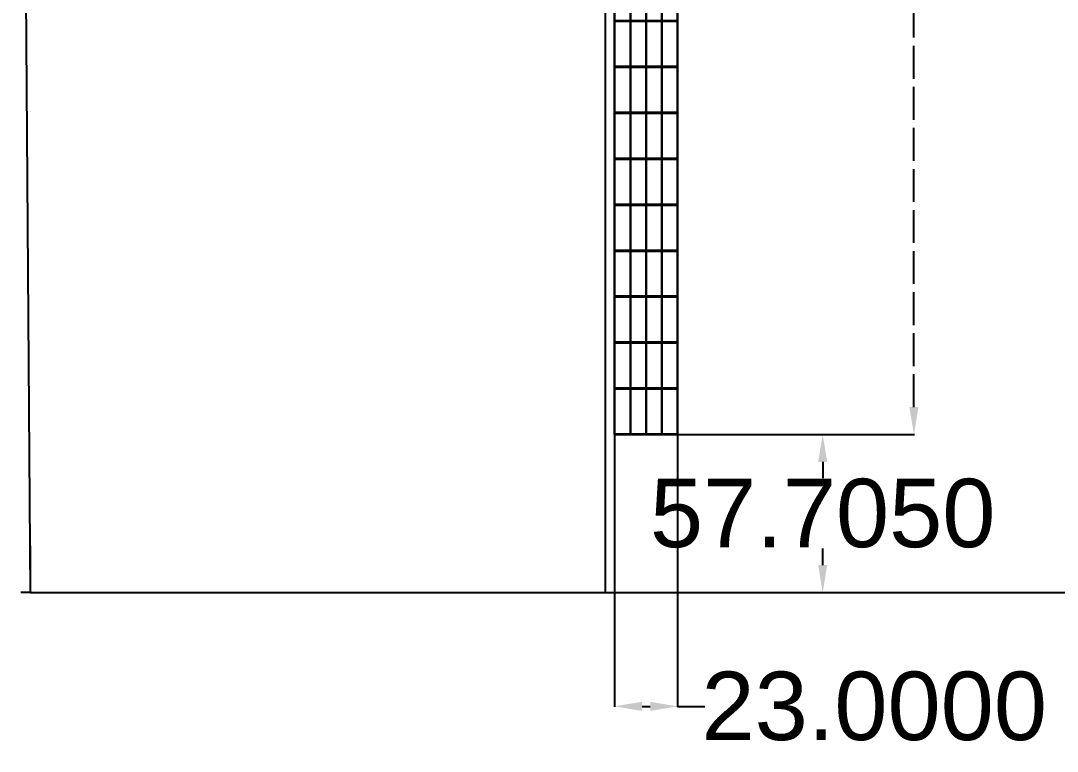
# Model space of a CAD drawing. Header units: inches. Extents: x 260 to 836, y 126 to 688.
# Drawn here: x 260.2 to 638.9, y 126.5 to 393.4 of the extents above; entities that cross this region are included whole.
import ezdxf

# ---------------------------------------------------------------- set-up
doc = ezdxf.new("R2010")
doc.units = ezdxf.units.IN
doc.header["$MEASUREMENT"] = 0
doc.linetypes.add('ACAD_ISO02W100', pattern=[15, 12, -3])
doc.styles.get("Standard").update_dxf_attribs({"font": 'arial.ttf'})
doc.dimstyles.new('Annotative', dxfattribs={"dimscale": 0, "dimtxt": 25, "dimasz": 10, "dimexe": 0.18, "dimexo": 0.0625, "dimgap": 0.09, "dimtad": 0, "dimtih": 1, "dimtoh": 1, "dimdec": 4, "dimzin": 0, "dimdsep": 46, "dimtxsty": 'Standard', "dimcen": 0.09, "dimclrd": 1, "dimclre": 1, "dimclrt": 1, "dimadec": 0, "dimazin": 0, "dimtfac": 1, "dimtdec": 4, "dimtofl": 0, "dimtmove": 0, "dimatfit": 3, "dimfxl": 1, "dimtfillclr": 1, "dimtolj": 1, "dimtzin": 0, "dimarcsym": 0})

# ---------------------------------------------------------------- blocks, each defined once
blk = doc.blocks.new('*D22')
at = {"color": 1, "lineweight": -2, "transparency": 16777216}
for p, q in [((477.28, 242.22), (553.42, 242.22)), ((477.28, 184.52), (553.42, 184.52))]:
    blk.add_line(p, q, dxfattribs=at)
at = {"color": 1, "linetype": 'ACAD_ISO02W100', "lineweight": -2, "transparency": 16777216}
for p, q in [((553.24, 232.22), (553.24, 226.22)), ((553.24, 194.52), (553.24, 200.52))]:
    blk.add_line(p, q, dxfattribs=at)
at = {"color": 1, "transparency": 16777216}
for points in [[(551.58, 232.22), (554.91, 232.22), (553.24, 242.22)], [(551.58, 194.52), (554.91, 194.52), (553.24, 184.52)]]:
    blk.add_solid(points, dxfattribs=at)
at = {"layer": 'Defpoints', "color": 0, "transparency": 16777216}
for p in [(477.22, 242.22), (553.24, 242.22), (477.22, 184.52)]:
    blk.add_point(p, dxfattribs=at)
at = {"color": 1, "transparency": 16777216, "insert": (553.24, 213.37), "char_height": 25, "attachment_point": 5}
blk.add_mtext('\\A1;57.7050', dxfattribs=at)
blk = doc.blocks.new('*D23')
at = {"color": 1, "lineweight": -2, "transparency": 16777216}
for p, q in [((500.28, 594.81), (586.76, 594.81)), ((500.28, 242.22), (586.76, 242.22))]:
    blk.add_line(p, q, dxfattribs=at)
at = {"color": 1, "linetype": 'ACAD_ISO02W100', "lineweight": -2, "transparency": 16777216}
for p, q in [((586.58, 584.81), (586.58, 431.38)), ((586.58, 252.22), (586.58, 405.65))]:
    blk.add_line(p, q, dxfattribs=at)
at = {"color": 1, "transparency": 16777216}
for points in [[(584.91, 584.81), (588.24, 584.81), (586.58, 594.81)], [(584.91, 252.22), (588.24, 252.22), (586.58, 242.22)]]:
    blk.add_solid(points, dxfattribs=at)
at = {"layer": 'Defpoints', "color": 0, "transparency": 16777216}
for p in [(500.22, 594.81), (500.22, 242.22), (586.58, 242.22)]:
    blk.add_point(p, dxfattribs=at)
at = {"color": 1, "transparency": 16777216, "insert": (586.58, 418.52), "char_height": 25, "attachment_point": 5}
blk.add_mtext('\\A1;352.5900', dxfattribs=at)
blk = doc.blocks.new('*D24')
at = {"color": 1, "lineweight": -2, "transparency": 16777216}
for p, q in [((477.22, 242.16), (477.22, 142.72)), ((500.22, 242.16), (500.22, 142.72))]:
    blk.add_line(p, q, dxfattribs=at)
at = {"color": 1, "linetype": 'ACAD_ISO02W100', "lineweight": -2, "transparency": 16777216}
for p, q in [((487.22, 142.9), (490.22, 142.9)), ((500.22, 142.9), (510.22, 142.9))]:
    blk.add_line(p, q, dxfattribs=at)
at = {"color": 1, "transparency": 16777216}
for points in [[(487.22, 144.57), (487.22, 141.23), (477.22, 142.9)], [(490.22, 144.57), (490.22, 141.23), (500.22, 142.9)]]:
    blk.add_solid(points, dxfattribs=at)
at = {"layer": 'Defpoints', "color": 0, "transparency": 16777216}
for p in [(477.22, 242.22), (500.22, 242.22), (500.22, 142.9)]:
    blk.add_point(p, dxfattribs=at)
at = {"color": 1, "transparency": 16777216, "insert": (572.08, 142.9), "char_height": 25, "attachment_point": 5}
blk.add_mtext('\\A1;23.0000', dxfattribs=at)

msp = doc.modelspace()

# ---------------------------------------------------------------- hatches: boundary and pattern name
h = msp.add_hatch(color=256)
h.dxf.hatch_style = 1
h.set_gradient(color1=(242, 103, 34), color2=(248, 153, 30), tint=1, name='CURVED')
h.paths.add_polyline_path([(482.96754, 410.12269), (477.21754, 410.12269), (477.21754, 393.33269), (482.96754, 393.33269)])
h.paths.add_polyline_path([(482.84254, 393.45769), (477.34254, 393.45769), (477.34254, 409.99769), (482.84254, 409.99769)], flags=16)
h = msp.add_hatch(color=256)
h.dxf.hatch_style = 1
h.set_gradient(color1=(242, 103, 34), color2=(248, 153, 30), tint=1, name='CURVED')
h.paths.add_polyline_path([(488.71754, 410.12269), (482.96754, 410.12269), (482.96754, 393.33269), (488.71754, 393.33269)])
h.paths.add_polyline_path([(488.59254, 393.45769), (483.09254, 393.45769), (483.09254, 409.99769), (488.59254, 409.99769)], flags=16)
h = msp.add_hatch(color=256)
h.dxf.hatch_style = 1
h.set_gradient(color1=(242, 103, 34), color2=(248, 153, 30), tint=1, name='CURVED')
h.paths.add_polyline_path([(494.46754, 410.12269), (488.71754, 410.12269), (488.71754, 393.33269), (494.46754, 393.33269)])
h.paths.add_polyline_path([(494.34254, 393.45769), (488.84254, 393.45769), (488.84254, 409.99769), (494.34254, 409.99769)], flags=16)
h = msp.add_hatch(color=256)
h.dxf.hatch_style = 1
h.set_gradient(color1=(242, 103, 34), color2=(248, 153, 30), tint=1, name='CURVED')
h.paths.add_polyline_path([(500.21754, 410.12269), (494.46754, 410.12269), (494.46754, 393.33269), (500.21754, 393.33269)])
h.paths.add_polyline_path([(500.09254, 393.45769), (494.59254, 393.45769), (494.59254, 409.99769), (500.09254, 409.99769)], flags=16)
h = msp.add_hatch(color=256)
h.dxf.hatch_style = 1
h.set_gradient(color1=(242, 103, 34), color2=(248, 153, 30), tint=1, name='CURVED')
h.paths.add_polyline_path([(482.96754, 393.33269), (477.21754, 393.33269), (477.21754, 376.54269), (482.96754, 376.54269)])
h.paths.add_polyline_path([(482.84254, 376.66769), (477.34254, 376.66769), (477.34254, 393.20769), (482.84254, 393.20769)], flags=16)
h = msp.add_hatch(color=256)
h.dxf.hatch_style = 1
h.set_gradient(color1=(242, 103, 34), color2=(248, 153, 30), tint=1, name='CURVED')
h.paths.add_polyline_path([(488.71754, 393.33269), (482.96754, 393.33269), (482.96754, 376.54269), (488.71754, 376.54269)])
h.paths.add_polyline_path([(488.59254, 376.66769), (483.09254, 376.66769), (483.09254, 393.20769), (488.59254, 393.20769)], flags=16)
h = msp.add_hatch(color=256)
h.dxf.hatch_style = 1
h.set_gradient(color1=(242, 103, 34), color2=(248, 153, 30), tint=1, name='CURVED')
h.paths.add_polyline_path([(494.46754, 393.33269), (488.71754, 393.33269), (488.71754, 376.54269), (494.46754, 376.54269)])
h.paths.add_polyline_path([(494.34254, 376.66769), (488.84254, 376.66769), (488.84254, 393.20769), (494.34254, 393.20769)], flags=16)
h = msp.add_hatch(color=256)
h.dxf.hatch_style = 1
h.set_gradient(color1=(242, 103, 34), color2=(248, 153, 30), tint=1, name='CURVED')
h.paths.add_polyline_path([(500.21754, 393.33269), (494.46754, 393.33269), (494.46754, 376.54269), (500.21754, 376.54269)])
h.paths.add_polyline_path([(500.09254, 376.66769), (494.59254, 376.66769), (494.59254, 393.20769), (500.09254, 393.20769)], flags=16)
h = msp.add_hatch(color=256)
h.dxf.hatch_style = 1
h.set_gradient(color1=(242, 103, 34), color2=(248, 153, 30), tint=1, name='CURVED')
h.paths.add_polyline_path([(482.96754, 376.54269), (477.21754, 376.54269), (477.21754, 359.75269), (482.96754, 359.75269)])
h.paths.add_polyline_path([(482.84254, 359.87769), (477.34254, 359.87769), (477.34254, 376.41769), (482.84254, 376.41769)], flags=16)
h = msp.add_hatch(color=256)
h.dxf.hatch_style = 1
h.set_gradient(color1=(242, 103, 34), color2=(248, 153, 30), tint=1, name='CURVED')
h.paths.add_polyline_path([(488.71754, 376.54269), (482.96754, 376.54269), (482.96754, 359.75269), (488.71754, 359.75269)])
h.paths.add_polyline_path([(488.59254, 359.87769), (483.09254, 359.87769), (483.09254, 376.41769), (488.59254, 376.41769)], flags=16)
h = msp.add_hatch(color=256)
h.dxf.hatch_style = 1
h.set_gradient(color1=(242, 103, 34), color2=(248, 153, 30), tint=1, name='CURVED')
h.paths.add_polyline_path([(488.71754, 376.54269), (482.96754, 376.54269), (482.96754, 359.75269), (488.71754, 359.75269)])
h.paths.add_polyline_path([(488.59254, 359.87769), (483.09254, 359.87769), (483.09254, 376.41769), (488.59254, 376.41769)], flags=16)
h = msp.add_hatch(color=256)
h.dxf.hatch_style = 1
h.set_gradient(color1=(242, 103, 34), color2=(248, 153, 30), tint=1, name='CURVED')
h.paths.add_polyline_path([(494.46754, 376.54269), (488.71754, 376.54269), (488.71754, 359.75269), (494.46754, 359.75269)])
h.paths.add_polyline_path([(494.34254, 359.87769), (488.84254, 359.87769), (488.84254, 376.41769), (494.34254, 376.41769)], flags=16)
h = msp.add_hatch(color=256)
h.dxf.hatch_style = 1
h.set_gradient(color1=(242, 103, 34), color2=(248, 153, 30), tint=1, name='CURVED')
h.paths.add_polyline_path([(500.21754, 376.54269), (494.46754, 376.54269), (494.46754, 359.75269), (500.21754, 359.75269)])
h.paths.add_polyline_path([(500.09254, 359.87769), (494.59254, 359.87769), (494.59254, 376.41769), (500.09254, 376.41769)], flags=16)
h = msp.add_hatch(color=256)
h.dxf.hatch_style = 1
h.set_gradient(color1=(242, 103, 34), color2=(248, 153, 30), tint=1, name='CURVED')
h.paths.add_polyline_path([(482.96754, 359.75269), (477.21754, 359.75269), (477.21754, 342.96269), (482.96754, 342.96269)])
h.paths.add_polyline_path([(482.84254, 343.08769), (477.34254, 343.08769), (477.34254, 359.62769), (482.84254, 359.62769)], flags=16)
h = msp.add_hatch(color=256)
h.dxf.hatch_style = 1
h.set_gradient(color1=(242, 103, 34), color2=(248, 153, 30), tint=1, name='CURVED')
h.paths.add_polyline_path([(488.71754, 359.75269), (482.96754, 359.75269), (482.96754, 342.96269), (488.71754, 342.96269)])
h.paths.add_polyline_path([(488.59254, 343.08769), (483.09254, 343.08769), (483.09254, 359.62769), (488.59254, 359.62769)], flags=16)
h = msp.add_hatch(color=256)
h.dxf.hatch_style = 1
h.set_gradient(color1=(242, 103, 34), color2=(248, 153, 30), tint=1, name='CURVED')
h.paths.add_polyline_path([(494.46754, 359.75269), (488.71754, 359.75269), (488.71754, 342.96269), (494.46754, 342.96269)])
h.paths.add_polyline_path([(494.34254, 343.08769), (488.84254, 343.08769), (488.84254, 359.62769), (494.34254, 359.62769)], flags=16)
h = msp.add_hatch(color=256)
h.dxf.hatch_style = 1
h.set_gradient(color1=(242, 103, 34), color2=(248, 153, 30), tint=1, name='CURVED')
h.paths.add_polyline_path([(500.21754, 359.75269), (494.46754, 359.75269), (494.46754, 342.96269), (500.21754, 342.96269)])
h.paths.add_polyline_path([(500.09254, 343.08769), (494.59254, 343.08769), (494.59254, 359.62769), (500.09254, 359.62769)], flags=16)
h = msp.add_hatch(color=256)
h.dxf.hatch_style = 1
h.set_gradient(color1=(242, 103, 34), color2=(248, 153, 30), tint=1, name='CURVED')
h.paths.add_polyline_path([(482.96754, 342.96269), (477.21754, 342.96269), (477.21754, 326.17269), (482.96754, 326.17269)])
h.paths.add_polyline_path([(482.84254, 326.29769), (477.34254, 326.29769), (477.34254, 342.83769), (482.84254, 342.83769)], flags=16)
h = msp.add_hatch(color=256)
h.dxf.hatch_style = 1
h.set_gradient(color1=(242, 103, 34), color2=(248, 153, 30), tint=1, name='CURVED')
h.paths.add_polyline_path([(488.71754, 342.96269), (482.96754, 342.96269), (482.96754, 326.17269), (488.71754, 326.17269)])
h.paths.add_polyline_path([(488.59254, 326.29769), (483.09254, 326.29769), (483.09254, 342.83769), (488.59254, 342.83769)], flags=16)
h = msp.add_hatch(color=256)
h.dxf.hatch_style = 1
h.set_gradient(color1=(242, 103, 34), color2=(248, 153, 30), tint=1, name='CURVED')
h.paths.add_polyline_path([(494.46754, 342.96269), (488.71754, 342.96269), (488.71754, 326.17269), (494.46754, 326.17269)])
h.paths.add_polyline_path([(494.34254, 326.29769), (488.84254, 326.29769), (488.84254, 342.83769), (494.34254, 342.83769)], flags=16)
h = msp.add_hatch(color=256)
h.dxf.hatch_style = 1
h.set_gradient(color1=(242, 103, 34), color2=(248, 153, 30), tint=1, name='CURVED')
h.paths.add_polyline_path([(500.21754, 342.96269), (494.46754, 342.96269), (494.46754, 326.17269), (500.21754, 326.17269)])
h.paths.add_polyline_path([(500.09254, 326.29769), (494.59254, 326.29769), (494.59254, 342.83769), (500.09254, 342.83769)], flags=16)
h = msp.add_hatch(color=256)
h.dxf.hatch_style = 1
h.set_gradient(color1=(242, 103, 34), color2=(248, 153, 30), tint=1, name='CURVED')
h.paths.add_polyline_path([(482.96754, 326.17269), (477.21754, 326.17269), (477.21754, 309.38269), (482.96754, 309.38269)])
h.paths.add_polyline_path([(482.84254, 309.50769), (477.34254, 309.50769), (477.34254, 326.04769), (482.84254, 326.04769)], flags=16)
h = msp.add_hatch(color=256)
h.dxf.hatch_style = 1
h.set_gradient(color1=(242, 103, 34), color2=(248, 153, 30), tint=1, name='CURVED')
h.paths.add_polyline_path([(488.71754, 326.17269), (482.96754, 326.17269), (482.96754, 309.38269), (488.71754, 309.38269)])
h.paths.add_polyline_path([(488.59254, 309.50769), (483.09254, 309.50769), (483.09254, 326.04769), (488.59254, 326.04769)], flags=16)
h = msp.add_hatch(color=256)
h.dxf.hatch_style = 1
h.set_gradient(color1=(242, 103, 34), color2=(248, 153, 30), tint=1, name='CURVED')
h.paths.add_polyline_path([(488.71754, 326.17269), (482.96754, 326.17269), (482.96754, 309.38269), (488.71754, 309.38269)])
h.paths.add_polyline_path([(488.59254, 309.50769), (483.09254, 309.50769), (483.09254, 326.04769), (488.59254, 326.04769)], flags=16)
h = msp.add_hatch(color=256)
h.dxf.hatch_style = 1
h.set_gradient(color1=(242, 103, 34), color2=(248, 153, 30), tint=1, name='CURVED')
h.paths.add_polyline_path([(494.46754, 326.17269), (488.71754, 326.17269), (488.71754, 309.38269), (494.46754, 309.38269)])
h.paths.add_polyline_path([(494.34254, 309.50769), (488.84254, 309.50769), (488.84254, 326.04769), (494.34254, 326.04769)], flags=16)
h = msp.add_hatch(color=256)
h.dxf.hatch_style = 1
h.set_gradient(color1=(242, 103, 34), color2=(248, 153, 30), tint=1, name='CURVED')
h.paths.add_polyline_path([(500.21754, 326.17269), (494.46754, 326.17269), (494.46754, 309.38269), (500.21754, 309.38269)])
h.paths.add_polyline_path([(500.09254, 309.50769), (494.59254, 309.50769), (494.59254, 326.04769), (500.09254, 326.04769)], flags=16)
h = msp.add_hatch(color=256)
h.dxf.hatch_style = 1
h.set_gradient(color1=(242, 103, 34), color2=(248, 153, 30), tint=1, name='CURVED')
h.paths.add_polyline_path([(482.96754, 309.38269), (477.21754, 309.38269), (477.21754, 292.59269), (482.96754, 292.59269)])
h.paths.add_polyline_path([(482.84254, 292.71769), (477.34254, 292.71769), (477.34254, 309.25769), (482.84254, 309.25769)], flags=16)
h = msp.add_hatch(color=256)
h.dxf.hatch_style = 1
h.set_gradient(color1=(242, 103, 34), color2=(248, 153, 30), tint=1, name='CURVED')
h.paths.add_polyline_path([(488.71754, 309.38269), (482.96754, 309.38269), (482.96754, 292.59269), (488.71754, 292.59269)])
h.paths.add_polyline_path([(488.59254, 292.71769), (483.09254, 292.71769), (483.09254, 309.25769), (488.59254, 309.25769)], flags=16)
h = msp.add_hatch(color=256)
h.dxf.hatch_style = 1
h.set_gradient(color1=(242, 103, 34), color2=(248, 153, 30), tint=1, name='CURVED')
h.paths.add_polyline_path([(494.46754, 309.38269), (488.71754, 309.38269), (488.71754, 292.59269), (494.46754, 292.59269)])
h.paths.add_polyline_path([(494.34254, 292.71769), (488.84254, 292.71769), (488.84254, 309.25769), (494.34254, 309.25769)], flags=16)
h = msp.add_hatch(color=256)
h.dxf.hatch_style = 1
h.set_gradient(color1=(242, 103, 34), color2=(248, 153, 30), tint=1, name='CURVED')
h.paths.add_polyline_path([(500.21754, 309.38269), (494.46754, 309.38269), (494.46754, 292.59269), (500.21754, 292.59269)])
h.paths.add_polyline_path([(500.09254, 292.71769), (494.59254, 292.71769), (494.59254, 309.25769), (500.09254, 309.25769)], flags=16)
h = msp.add_hatch(color=256)
h.dxf.hatch_style = 1
h.set_gradient(color1=(242, 103, 34), color2=(248, 153, 30), tint=1, name='CURVED')
h.paths.add_polyline_path([(482.96754, 292.59269), (477.21754, 292.59269), (477.21754, 275.80269), (482.96754, 275.80269)])
h.paths.add_polyline_path([(482.84254, 275.92769), (477.34254, 275.92769), (477.34254, 292.46769), (482.84254, 292.46769)], flags=16)
h = msp.add_hatch(color=256)
h.dxf.hatch_style = 1
h.set_gradient(color1=(242, 103, 34), color2=(248, 153, 30), tint=1, name='CURVED')
h.paths.add_polyline_path([(488.71754, 292.59269), (482.96754, 292.59269), (482.96754, 275.80269), (488.71754, 275.80269)])
h.paths.add_polyline_path([(488.59254, 275.92769), (483.09254, 275.92769), (483.09254, 292.46769), (488.59254, 292.46769)], flags=16)
h = msp.add_hatch(color=256)
h.dxf.hatch_style = 1
h.set_gradient(color1=(242, 103, 34), color2=(248, 153, 30), tint=1, name='CURVED')
h.paths.add_polyline_path([(494.46754, 292.59269), (488.71754, 292.59269), (488.71754, 275.80269), (494.46754, 275.80269)])
h.paths.add_polyline_path([(494.34254, 275.92769), (488.84254, 275.92769), (488.84254, 292.46769), (494.34254, 292.46769)], flags=16)
h = msp.add_hatch(color=256)
h.dxf.hatch_style = 1
h.set_gradient(color1=(242, 103, 34), color2=(248, 153, 30), tint=1, name='CURVED')
h.paths.add_polyline_path([(500.21754, 292.59269), (494.46754, 292.59269), (494.46754, 275.80269), (500.21754, 275.80269)])
h.paths.add_polyline_path([(500.09254, 275.92769), (494.59254, 275.92769), (494.59254, 292.46769), (500.09254, 292.46769)], flags=16)
h = msp.add_hatch(color=256)
h.dxf.hatch_style = 1
h.set_gradient(color1=(242, 103, 34), color2=(248, 153, 30), tint=1, name='CURVED')
h.paths.add_polyline_path([(482.96754, 275.80269), (477.21754, 275.80269), (477.21754, 259.01269), (482.96754, 259.01269)])
h.paths.add_polyline_path([(482.84254, 259.13769), (477.34254, 259.13769), (477.34254, 275.67769), (482.84254, 275.67769)], flags=16)
h = msp.add_hatch(color=256)
h.dxf.hatch_style = 1
h.set_gradient(color1=(242, 103, 34), color2=(248, 153, 30), tint=1, name='CURVED')
h.paths.add_polyline_path([(488.71754, 275.80269), (482.96754, 275.80269), (482.96754, 259.01269), (488.71754, 259.01269)])
h.paths.add_polyline_path([(488.59254, 259.13769), (483.09254, 259.13769), (483.09254, 275.67769), (488.59254, 275.67769)], flags=16)
h = msp.add_hatch(color=256)
h.dxf.hatch_style = 1
h.set_gradient(color1=(242, 103, 34), color2=(248, 153, 30), tint=1, name='CURVED')
h.paths.add_polyline_path([(488.71754, 275.80269), (482.96754, 275.80269), (482.96754, 259.01269), (488.71754, 259.01269)])
h.paths.add_polyline_path([(488.59254, 259.13769), (483.09254, 259.13769), (483.09254, 275.67769), (488.59254, 275.67769)], flags=16)
h = msp.add_hatch(color=256)
h.dxf.hatch_style = 1
h.set_gradient(color1=(242, 103, 34), color2=(248, 153, 30), tint=1, name='CURVED')
h.paths.add_polyline_path([(494.46754, 275.80269), (488.71754, 275.80269), (488.71754, 259.01269), (494.46754, 259.01269)])
h.paths.add_polyline_path([(494.34254, 259.13769), (488.84254, 259.13769), (488.84254, 275.67769), (494.34254, 275.67769)], flags=16)
h = msp.add_hatch(color=256)
h.dxf.hatch_style = 1
h.set_gradient(color1=(242, 103, 34), color2=(248, 153, 30), tint=1, name='CURVED')
h.paths.add_polyline_path([(500.21754, 275.80269), (494.46754, 275.80269), (494.46754, 259.01269), (500.21754, 259.01269)])
h.paths.add_polyline_path([(500.09254, 259.13769), (494.59254, 259.13769), (494.59254, 275.67769), (500.09254, 275.67769)], flags=16)
h = msp.add_hatch(color=256)
h.dxf.hatch_style = 1
h.set_gradient(color1=(242, 103, 34), color2=(248, 153, 30), tint=1, name='CURVED')
h.paths.add_polyline_path([(482.96754, 259.01269), (477.21754, 259.01269), (477.21754, 242.22269), (482.96754, 242.22269)])
h.paths.add_polyline_path([(482.84254, 242.34769), (477.34254, 242.34769), (477.34254, 258.88769), (482.84254, 258.88769)], flags=16)
h = msp.add_hatch(color=256)
h.dxf.hatch_style = 1
h.set_gradient(color1=(242, 103, 34), color2=(248, 153, 30), tint=1, name='CURVED')
h.paths.add_polyline_path([(488.71754, 259.01269), (482.96754, 259.01269), (482.96754, 242.22269), (488.71754, 242.22269)])
h.paths.add_polyline_path([(488.59254, 242.34769), (483.09254, 242.34769), (483.09254, 258.88769), (488.59254, 258.88769)], flags=16)
h = msp.add_hatch(color=256)
h.dxf.hatch_style = 1
h.set_gradient(color1=(242, 103, 34), color2=(248, 153, 30), tint=1, name='CURVED')
h.paths.add_polyline_path([(494.46754, 259.01269), (488.71754, 259.01269), (488.71754, 242.22269), (494.46754, 242.22269)])
h.paths.add_polyline_path([(494.34254, 242.34769), (488.84254, 242.34769), (488.84254, 258.88769), (494.34254, 258.88769)], flags=16)
h = msp.add_hatch(color=256)
h.dxf.hatch_style = 1
h.set_gradient(color1=(242, 103, 34), color2=(248, 153, 30), tint=1, name='CURVED')
h.paths.add_polyline_path([(500.21754, 259.01269), (494.46754, 259.01269), (494.46754, 242.22269), (500.21754, 242.22269)])
h.paths.add_polyline_path([(500.09254, 242.34769), (494.59254, 242.34769), (494.59254, 258.88769), (500.09254, 258.88769)], flags=16)

# ---------------------------------------------------------------- linework, layer by layer
for p, q in [((260.21754, 652.51769), (263.71754, 184.51769)), ((473.71754, 652.51769), (473.71754, 184.51769)), ((477.21754, 393.33269), (477.21754, 410.12269)), ((482.96754, 410.12269), (482.96754, 393.33269)), ((482.96754, 393.33269), (482.96754, 410.12269)), ((482.96754, 393.33269), (482.96754, 410.12269)), ((488.71754, 410.12269), (488.71754, 393.33269)), ((488.71754, 393.33269), (488.71754, 410.12269)), ((488.71754, 393.33269), (488.71754, 410.12269)), ((494.46754, 410.12269), (494.46754, 393.33269)), ((494.46754, 393.33269), (494.46754, 410.12269)), ((494.46754, 393.33269), (494.46754, 410.12269)), ((500.21754, 410.12269), (500.21754, 393.33269)), ((500.21754, 393.33269), (500.21754, 410.12269)), ((477.21754, 393.33269), (482.96754, 393.33269)), ((477.21754, 376.54269), (477.21754, 393.33269)), ((477.21754, 393.33269), (482.96754, 393.33269)), ((477.21754, 393.33269), (477.21754, 393.20769)), ((482.96754, 393.33269), (477.21754, 393.33269)), ((482.96754, 393.33269), (477.21754, 393.33269)), ((477.21754, 393.33269), (482.96754, 393.33269)), ((477.34254, 376.66769), (477.34254, 393.20769)), ((477.34254, 393.20769), (482.84254, 393.20769)), ((482.84254, 393.20769), (482.84254, 376.66769)), ((482.96754, 393.33269), (482.96754, 376.54269)), ((482.96754, 376.54269), (482.96754, 393.33269)), ((482.96754, 393.33269), (488.71754, 393.33269)), ((482.96754, 376.54269), (482.96754, 393.33269)), ((482.96754, 393.33269), (488.71754, 393.33269)), ((482.96754, 393.33269), (482.96754, 393.20769)), ((488.71754, 393.33269), (482.96754, 393.33269)), ((488.71754, 393.33269), (482.96754, 393.33269)), ((482.96754, 393.33269), (488.71754, 393.33269)), ((483.09254, 376.66769), (483.09254, 393.20769)), ((483.09254, 393.20769), (488.59254, 393.20769)), ((488.59254, 393.20769), (488.59254, 376.66769)), ((488.71754, 393.33269), (494.46754, 393.33269)), ((488.71754, 376.54269), (488.71754, 393.33269)), ((488.71754, 393.33269), (494.46754, 393.33269)), ((488.71754, 393.33269), (488.71754, 393.20769)), ((494.46754, 393.33269), (488.71754, 393.33269)), ((488.71754, 393.33269), (488.71754, 376.54269)), ((488.71754, 376.54269), (488.71754, 393.33269)), ((494.46754, 393.33269), (488.71754, 393.33269)), ((488.71754, 393.33269), (494.46754, 393.33269)), ((488.84254, 376.66769), (488.84254, 393.20769)), ((488.84254, 393.20769), (494.34254, 393.20769)), ((494.34254, 393.20769), (494.34254, 376.66769)), ((494.46754, 393.33269), (494.46754, 376.54269)), ((494.46754, 376.54269), (494.46754, 393.33269)), ((494.46754, 393.33269), (500.21754, 393.33269)), ((494.46754, 376.54269), (494.46754, 393.33269)), ((494.46754, 393.33269), (500.21754, 393.33269)), ((494.46754, 393.33269), (494.46754, 393.20769)), ((500.21754, 393.33269), (494.46754, 393.33269)), ((500.21754, 393.33269), (494.46754, 393.33269)), ((494.46754, 393.33269), (500.21754, 393.33269)), ((494.59254, 376.66769), (494.59254, 393.20769)), ((494.59254, 393.20769), (500.09254, 393.20769)), ((500.09254, 393.20769), (500.09254, 376.66769)), ((500.21754, 393.33269), (500.21754, 376.54269)), ((500.21754, 376.54269), (500.21754, 393.33269)), ((477.21754, 376.54269), (482.96754, 376.54269)), ((477.21754, 359.75269), (477.21754, 376.54269)), ((477.21754, 376.54269), (482.96754, 376.54269)), ((477.21754, 376.54269), (477.21754, 376.41769)), ((482.96754, 376.54269), (477.21754, 376.54269)), ((482.96754, 376.54269), (477.21754, 376.54269)), ((477.21754, 376.54269), (482.96754, 376.54269)), ((482.84254, 376.66769), (477.34254, 376.66769)), ((477.34254, 359.87769), (477.34254, 376.41769)), ((477.34254, 376.41769), (482.84254, 376.41769)), ((482.84254, 376.41769), (482.84254, 359.87769)), ((482.96754, 376.54269), (488.71754, 376.54269)), ((482.96754, 359.75269), (482.96754, 376.54269)), ((482.96754, 376.54269), (488.71754, 376.54269)), ((482.96754, 376.54269), (482.96754, 376.41769)), ((488.71754, 376.54269), (482.96754, 376.54269)), ((482.96754, 376.54269), (488.71754, 376.54269)), ((482.96754, 359.75269), (482.96754, 376.54269)), ((482.96754, 376.54269), (488.71754, 376.54269)), ((482.96754, 376.54269), (482.96754, 376.41769)), ((488.71754, 376.54269), (482.96754, 376.54269)), ((482.96754, 376.54269), (482.96754, 359.75269)), ((482.96754, 359.75269), (482.96754, 376.54269)), ((488.71754, 376.54269), (482.96754, 376.54269)), ((482.96754, 376.54269), (488.71754, 376.54269)), ((488.59254, 376.66769), (483.09254, 376.66769)), ((483.09254, 359.87769), (483.09254, 376.41769)), ((483.09254, 376.41769), (488.59254, 376.41769)), ((483.09254, 359.87769), (483.09254, 376.41769)), ((483.09254, 376.41769), (488.59254, 376.41769)), ((488.59254, 376.41769), (488.59254, 359.87769)), ((488.59254, 376.41769), (488.59254, 359.87769)), ((488.71754, 376.54269), (488.71754, 359.75269)), ((488.71754, 359.75269), (488.71754, 376.54269)), ((488.71754, 376.54269), (488.71754, 359.75269)), ((488.71754, 359.75269), (488.71754, 376.54269)), ((494.46754, 376.54269), (488.71754, 376.54269)), ((488.71754, 376.54269), (494.46754, 376.54269)), ((488.71754, 376.54269), (494.46754, 376.54269)), ((488.71754, 359.75269), (488.71754, 376.54269)), ((488.71754, 376.54269), (494.46754, 376.54269)), ((488.71754, 376.54269), (488.71754, 376.41769)), ((494.46754, 376.54269), (488.71754, 376.54269)), ((494.34254, 376.66769), (488.84254, 376.66769)), ((488.84254, 359.87769), (488.84254, 376.41769)), ((488.84254, 376.41769), (494.34254, 376.41769)), ((494.34254, 376.41769), (494.34254, 359.87769)), ((494.46754, 376.54269), (494.46754, 359.75269)), ((494.46754, 359.75269), (494.46754, 376.54269)), ((494.46754, 376.54269), (500.21754, 376.54269)), ((494.46754, 359.75269), (494.46754, 376.54269)), ((494.46754, 376.54269), (500.21754, 376.54269)), ((494.46754, 376.54269), (494.46754, 376.41769)), ((500.21754, 376.54269), (494.46754, 376.54269)), ((500.21754, 376.54269), (494.46754, 376.54269)), ((494.46754, 376.54269), (500.21754, 376.54269)), ((500.09254, 376.66769), (494.59254, 376.66769)), ((494.59254, 359.87769), (494.59254, 376.41769)), ((494.59254, 376.41769), (500.09254, 376.41769)), ((500.09254, 376.41769), (500.09254, 359.87769)), ((500.21754, 376.54269), (500.21754, 359.75269)), ((500.21754, 359.75269), (500.21754, 376.54269)), ((482.84254, 359.87769), (477.34254, 359.87769)), ((488.59254, 359.87769), (483.09254, 359.87769)), ((488.59254, 359.87769), (483.09254, 359.87769)), ((494.34254, 359.87769), (488.84254, 359.87769)), ((500.09254, 359.87769), (494.59254, 359.87769)), ((477.21754, 359.75269), (482.96754, 359.75269)), ((477.21754, 342.96269), (477.21754, 359.75269)), ((477.21754, 359.75269), (482.96754, 359.75269)), ((477.21754, 359.75269), (477.21754, 359.62769)), ((482.96754, 359.75269), (477.21754, 359.75269)), ((482.96754, 359.75269), (477.21754, 359.75269)), ((477.21754, 359.75269), (482.96754, 359.75269)), ((477.34254, 343.08769), (477.34254, 359.62769)), ((477.34254, 359.62769), (482.84254, 359.62769)), ((482.84254, 359.62769), (482.84254, 343.08769)), ((482.96754, 359.75269), (482.96754, 342.96269)), ((482.96754, 342.96269), (482.96754, 359.75269)), ((482.96754, 359.75269), (488.71754, 359.75269)), ((482.96754, 342.96269), (482.96754, 359.75269)), ((482.96754, 359.75269), (488.71754, 359.75269)), ((482.96754, 359.75269), (482.96754, 359.62769)), ((488.71754, 359.75269), (482.96754, 359.75269)), ((488.71754, 359.75269), (482.96754, 359.75269)), ((482.96754, 359.75269), (488.71754, 359.75269)), ((488.71754, 359.75269), (482.96754, 359.75269)), ((482.96754, 359.75269), (488.71754, 359.75269)), ((483.09254, 343.08769), (483.09254, 359.62769)), ((483.09254, 359.62769), (488.59254, 359.62769)), ((488.59254, 359.62769), (488.59254, 343.08769)), ((488.71754, 359.75269), (488.71754, 342.96269)), ((488.71754, 342.96269), (488.71754, 359.75269)), ((488.71754, 359.75269), (494.46754, 359.75269)), ((488.71754, 342.96269), (488.71754, 359.75269)), ((488.71754, 359.75269), (494.46754, 359.75269)), ((488.71754, 359.75269), (488.71754, 359.62769)), ((494.46754, 359.75269), (488.71754, 359.75269)), ((494.46754, 359.75269), (488.71754, 359.75269)), ((488.71754, 359.75269), (494.46754, 359.75269)), ((488.84254, 343.08769), (488.84254, 359.62769)), ((488.84254, 359.62769), (494.34254, 359.62769)), ((494.34254, 359.62769), (494.34254, 343.08769)), ((494.46754, 359.75269), (494.46754, 342.96269)), ((494.46754, 342.96269), (494.46754, 359.75269)), ((494.46754, 359.75269), (500.21754, 359.75269)), ((494.46754, 342.96269), (494.46754, 359.75269)), ((494.46754, 359.75269), (500.21754, 359.75269)), ((494.46754, 359.75269), (494.46754, 359.62769)), ((500.21754, 359.75269), (494.46754, 359.75269)), ((500.21754, 359.75269), (494.46754, 359.75269)), ((494.46754, 359.75269), (500.21754, 359.75269)), ((494.59254, 343.08769), (494.59254, 359.62769)), ((494.59254, 359.62769), (500.09254, 359.62769)), ((500.09254, 359.62769), (500.09254, 343.08769)), ((500.21754, 359.75269), (500.21754, 342.96269)), ((500.21754, 342.96269), (500.21754, 359.75269)), ((477.21754, 342.96269), (482.96754, 342.96269)), ((477.21754, 326.17269), (477.21754, 342.96269)), ((477.21754, 342.96269), (482.96754, 342.96269)), ((477.21754, 342.96269), (477.21754, 342.83769)), ((482.96754, 342.96269), (477.21754, 342.96269)), ((482.96754, 342.96269), (477.21754, 342.96269)), ((477.21754, 342.96269), (482.96754, 342.96269)), ((482.84254, 343.08769), (477.34254, 343.08769)), ((477.34254, 326.29769), (477.34254, 342.83769)), ((477.34254, 342.83769), (482.84254, 342.83769)), ((482.84254, 342.83769), (482.84254, 326.29769)), ((482.96754, 342.96269), (482.96754, 326.17269)), ((482.96754, 326.17269), (482.96754, 342.96269)), ((482.96754, 342.96269), (488.71754, 342.96269)), ((482.96754, 326.17269), (482.96754, 342.96269)), ((482.96754, 342.96269), (488.71754, 342.96269)), ((482.96754, 342.96269), (482.96754, 342.83769)), ((488.71754, 342.96269), (482.96754, 342.96269)), ((488.71754, 342.96269), (482.96754, 342.96269)), ((482.96754, 342.96269), (488.71754, 342.96269)), ((488.59254, 343.08769), (483.09254, 343.08769)), ((483.09254, 326.29769), (483.09254, 342.83769)), ((483.09254, 342.83769), (488.59254, 342.83769)), ((488.59254, 342.83769), (488.59254, 326.29769)), ((488.71754, 342.96269), (494.46754, 342.96269)), ((488.71754, 326.17269), (488.71754, 342.96269)), ((488.71754, 342.96269), (494.46754, 342.96269)), ((488.71754, 342.96269), (488.71754, 342.83769)), ((494.46754, 342.96269), (488.71754, 342.96269)), ((488.71754, 342.96269), (488.71754, 326.17269)), ((488.71754, 326.17269), (488.71754, 342.96269)), ((494.46754, 342.96269), (488.71754, 342.96269)), ((488.71754, 342.96269), (494.46754, 342.96269)), ((494.34254, 343.08769), (488.84254, 343.08769)), ((488.84254, 326.29769), (488.84254, 342.83769)), ((488.84254, 342.83769), (494.34254, 342.83769)), ((494.34254, 342.83769), (494.34254, 326.29769)), ((494.46754, 342.96269), (494.46754, 326.17269)), ((494.46754, 326.17269), (494.46754, 342.96269)), ((494.46754, 342.96269), (500.21754, 342.96269)), ((494.46754, 326.17269), (494.46754, 342.96269)), ((494.46754, 342.96269), (500.21754, 342.96269)), ((494.46754, 342.96269), (494.46754, 342.83769)), ((500.21754, 342.96269), (494.46754, 342.96269)), ((500.21754, 342.96269), (494.46754, 342.96269)), ((494.46754, 342.96269), (500.21754, 342.96269)), ((500.09254, 343.08769), (494.59254, 343.08769)), ((494.59254, 326.29769), (494.59254, 342.83769)), ((494.59254, 342.83769), (500.09254, 342.83769)), ((500.09254, 342.83769), (500.09254, 326.29769)), ((500.21754, 342.96269), (500.21754, 326.17269)), ((500.21754, 326.17269), (500.21754, 342.96269)), ((477.21754, 326.17269), (482.96754, 326.17269)), ((477.21754, 309.38269), (477.21754, 326.17269)), ((477.21754, 326.17269), (482.96754, 326.17269)), ((477.21754, 326.17269), (477.21754, 326.04769)), ((482.96754, 326.17269), (477.21754, 326.17269)), ((482.96754, 326.17269), (477.21754, 326.17269)), ((477.21754, 326.17269), (482.96754, 326.17269)), ((482.84254, 326.29769), (477.34254, 326.29769)), ((477.34254, 309.50769), (477.34254, 326.04769)), ((477.34254, 326.04769), (482.84254, 326.04769)), ((482.84254, 326.04769), (482.84254, 309.50769)), ((482.96754, 326.17269), (488.71754, 326.17269)), ((482.96754, 309.38269), (482.96754, 326.17269)), ((482.96754, 326.17269), (488.71754, 326.17269)), ((482.96754, 326.17269), (482.96754, 326.04769)), ((488.71754, 326.17269), (482.96754, 326.17269)), ((482.96754, 326.17269), (488.71754, 326.17269)), ((482.96754, 309.38269), (482.96754, 326.17269)), ((482.96754, 326.17269), (488.71754, 326.17269)), ((482.96754, 326.17269), (482.96754, 326.04769)), ((488.71754, 326.17269), (482.96754, 326.17269)), ((482.96754, 326.17269), (482.96754, 309.38269)), ((482.96754, 309.38269), (482.96754, 326.17269)), ((488.71754, 326.17269), (482.96754, 326.17269)), ((482.96754, 326.17269), (488.71754, 326.17269)), ((488.59254, 326.29769), (483.09254, 326.29769)), ((483.09254, 309.50769), (483.09254, 326.04769)), ((483.09254, 326.04769), (488.59254, 326.04769)), ((483.09254, 309.50769), (483.09254, 326.04769)), ((483.09254, 326.04769), (488.59254, 326.04769)), ((488.59254, 326.04769), (488.59254, 309.50769)), ((488.59254, 326.04769), (488.59254, 309.50769)), ((488.71754, 326.17269), (488.71754, 309.38269)), ((488.71754, 309.38269), (488.71754, 326.17269)), ((488.71754, 326.17269), (488.71754, 309.38269)), ((488.71754, 309.38269), (488.71754, 326.17269)), ((494.46754, 326.17269), (488.71754, 326.17269)), ((488.71754, 326.17269), (494.46754, 326.17269)), ((488.71754, 326.17269), (494.46754, 326.17269)), ((488.71754, 309.38269), (488.71754, 326.17269)), ((488.71754, 326.17269), (494.46754, 326.17269)), ((488.71754, 326.17269), (488.71754, 326.04769)), ((494.46754, 326.17269), (488.71754, 326.17269)), ((494.34254, 326.29769), (488.84254, 326.29769)), ((488.84254, 309.50769), (488.84254, 326.04769)), ((488.84254, 326.04769), (494.34254, 326.04769)), ((494.34254, 326.04769), (494.34254, 309.50769)), ((494.46754, 326.17269), (494.46754, 309.38269)), ((494.46754, 309.38269), (494.46754, 326.17269)), ((494.46754, 326.17269), (500.21754, 326.17269)), ((494.46754, 309.38269), (494.46754, 326.17269)), ((494.46754, 326.17269), (500.21754, 326.17269)), ((494.46754, 326.17269), (494.46754, 326.04769)), ((500.21754, 326.17269), (494.46754, 326.17269)), ((500.21754, 326.17269), (494.46754, 326.17269)), ((494.46754, 326.17269), (500.21754, 326.17269)), ((500.09254, 326.29769), (494.59254, 326.29769)), ((494.59254, 309.50769), (494.59254, 326.04769)), ((494.59254, 326.04769), (500.09254, 326.04769)), ((500.09254, 326.04769), (500.09254, 309.50769)), ((500.21754, 326.17269), (500.21754, 309.38269)), ((500.21754, 309.38269), (500.21754, 326.17269)), ((477.21754, 309.38269), (482.96754, 309.38269)), ((477.21754, 292.59269), (477.21754, 309.38269)), ((477.21754, 309.38269), (482.96754, 309.38269)), ((477.21754, 309.38269), (477.21754, 309.25769)), ((482.96754, 309.38269), (477.21754, 309.38269)), ((482.96754, 309.38269), (477.21754, 309.38269)), ((477.21754, 309.38269), (482.96754, 309.38269)), ((482.84254, 309.50769), (477.34254, 309.50769)), ((477.34254, 292.71769), (477.34254, 309.25769)), ((477.34254, 309.25769), (482.84254, 309.25769)), ((482.84254, 309.25769), (482.84254, 292.71769)), ((482.96754, 309.38269), (482.96754, 292.59269)), ((482.96754, 292.59269), (482.96754, 309.38269)), ((482.96754, 309.38269), (488.71754, 309.38269)), ((482.96754, 292.59269), (482.96754, 309.38269)), ((482.96754, 309.38269), (488.71754, 309.38269)), ((482.96754, 309.38269), (482.96754, 309.25769)), ((488.71754, 309.38269), (482.96754, 309.38269)), ((488.71754, 309.38269), (482.96754, 309.38269)), ((482.96754, 309.38269), (488.71754, 309.38269)), ((488.71754, 309.38269), (482.96754, 309.38269)), ((482.96754, 309.38269), (488.71754, 309.38269)), ((488.59254, 309.50769), (483.09254, 309.50769)), ((488.59254, 309.50769), (483.09254, 309.50769)), ((483.09254, 292.71769), (483.09254, 309.25769)), ((483.09254, 309.25769), (488.59254, 309.25769)), ((488.59254, 309.25769), (488.59254, 292.71769)), ((488.71754, 309.38269), (488.71754, 292.59269)), ((488.71754, 292.59269), (488.71754, 309.38269)), ((488.71754, 309.38269), (494.46754, 309.38269)), ((488.71754, 292.59269), (488.71754, 309.38269)), ((488.71754, 309.38269), (494.46754, 309.38269)), ((488.71754, 309.38269), (488.71754, 309.25769)), ((494.46754, 309.38269), (488.71754, 309.38269)), ((494.46754, 309.38269), (488.71754, 309.38269)), ((488.71754, 309.38269), (494.46754, 309.38269)), ((494.34254, 309.50769), (488.84254, 309.50769)), ((488.84254, 292.71769), (488.84254, 309.25769)), ((488.84254, 309.25769), (494.34254, 309.25769)), ((494.34254, 309.25769), (494.34254, 292.71769)), ((494.46754, 309.38269), (494.46754, 292.59269)), ((494.46754, 292.59269), (494.46754, 309.38269)), ((494.46754, 309.38269), (500.21754, 309.38269)), ((494.46754, 292.59269), (494.46754, 309.38269)), ((494.46754, 309.38269), (500.21754, 309.38269)), ((494.46754, 309.38269), (494.46754, 309.25769)), ((500.21754, 309.38269), (494.46754, 309.38269)), ((500.21754, 309.38269), (494.46754, 309.38269)), ((494.46754, 309.38269), (500.21754, 309.38269)), ((500.09254, 309.50769), (494.59254, 309.50769)), ((494.59254, 292.71769), (494.59254, 309.25769)), ((494.59254, 309.25769), (500.09254, 309.25769)), ((500.09254, 309.25769), (500.09254, 292.71769)), ((500.21754, 309.38269), (500.21754, 292.59269)), ((500.21754, 292.59269), (500.21754, 309.38269)), ((477.21754, 292.59269), (482.96754, 292.59269)), ((477.21754, 275.80269), (477.21754, 292.59269)), ((477.21754, 292.59269), (482.96754, 292.59269)), ((477.21754, 292.59269), (477.21754, 292.46769)), ((482.96754, 292.59269), (477.21754, 292.59269)), ((482.96754, 292.59269), (477.21754, 292.59269)), ((477.21754, 292.59269), (482.96754, 292.59269)), ((482.84254, 292.71769), (477.34254, 292.71769)), ((477.34254, 275.92769), (477.34254, 292.46769)), ((477.34254, 292.46769), (482.84254, 292.46769)), ((482.84254, 292.46769), (482.84254, 275.92769)), ((482.96754, 292.59269), (482.96754, 275.80269)), ((482.96754, 275.80269), (482.96754, 292.59269)), ((482.96754, 292.59269), (488.71754, 292.59269)), ((482.96754, 275.80269), (482.96754, 292.59269)), ((482.96754, 292.59269), (488.71754, 292.59269)), ((482.96754, 292.59269), (482.96754, 292.46769)), ((488.71754, 292.59269), (482.96754, 292.59269)), ((488.71754, 292.59269), (482.96754, 292.59269)), ((482.96754, 292.59269), (488.71754, 292.59269)), ((488.59254, 292.71769), (483.09254, 292.71769)), ((483.09254, 275.92769), (483.09254, 292.46769)), ((483.09254, 292.46769), (488.59254, 292.46769)), ((488.59254, 292.46769), (488.59254, 275.92769)), ((488.71754, 292.59269), (494.46754, 292.59269)), ((488.71754, 275.80269), (488.71754, 292.59269)), ((488.71754, 292.59269), (494.46754, 292.59269)), ((488.71754, 292.59269), (488.71754, 292.46769)), ((494.46754, 292.59269), (488.71754, 292.59269)), ((488.71754, 292.59269), (488.71754, 275.80269)), ((488.71754, 275.80269), (488.71754, 292.59269)), ((494.46754, 292.59269), (488.71754, 292.59269)), ((488.71754, 292.59269), (494.46754, 292.59269)), ((494.34254, 292.71769), (488.84254, 292.71769)), ((488.84254, 275.92769), (488.84254, 292.46769)), ((488.84254, 292.46769), (494.34254, 292.46769)), ((494.34254, 292.46769), (494.34254, 275.92769)), ((494.46754, 292.59269), (494.46754, 275.80269)), ((494.46754, 275.80269), (494.46754, 292.59269)), ((494.46754, 292.59269), (500.21754, 292.59269)), ((494.46754, 275.80269), (494.46754, 292.59269)), ((494.46754, 292.59269), (500.21754, 292.59269)), ((494.46754, 292.59269), (494.46754, 292.46769)), ((500.21754, 292.59269), (494.46754, 292.59269)), ((500.21754, 292.59269), (494.46754, 292.59269)), ((494.46754, 292.59269), (500.21754, 292.59269)), ((500.09254, 292.71769), (494.59254, 292.71769)), ((494.59254, 275.92769), (494.59254, 292.46769)), ((494.59254, 292.46769), (500.09254, 292.46769)), ((500.09254, 292.46769), (500.09254, 275.92769)), ((500.21754, 292.59269), (500.21754, 275.80269)), ((500.21754, 275.80269), (500.21754, 292.59269)), ((477.21754, 275.80269), (482.96754, 275.80269)), ((477.21754, 259.01269), (477.21754, 275.80269)), ((477.21754, 275.80269), (482.96754, 275.80269)), ((477.21754, 275.80269), (477.21754, 275.67769)), ((482.96754, 275.80269), (477.21754, 275.80269)), ((482.96754, 275.80269), (477.21754, 275.80269)), ((477.21754, 275.80269), (482.96754, 275.80269)), ((482.84254, 275.92769), (477.34254, 275.92769)), ((477.34254, 259.13769), (477.34254, 275.67769)), ((477.34254, 275.67769), (482.84254, 275.67769)), ((482.84254, 275.67769), (482.84254, 259.13769)), ((482.96754, 275.80269), (488.71754, 275.80269)), ((482.96754, 259.01269), (482.96754, 275.80269)), ((482.96754, 275.80269), (488.71754, 275.80269)), ((482.96754, 275.80269), (482.96754, 275.67769)), ((488.71754, 275.80269), (482.96754, 275.80269)), ((482.96754, 275.80269), (488.71754, 275.80269)), ((482.96754, 259.01269), (482.96754, 275.80269)), ((482.96754, 275.80269), (488.71754, 275.80269)), ((482.96754, 275.80269), (482.96754, 275.67769)), ((488.71754, 275.80269), (482.96754, 275.80269)), ((482.96754, 275.80269), (482.96754, 259.01269)), ((482.96754, 259.01269), (482.96754, 275.80269)), ((488.71754, 275.80269), (482.96754, 275.80269)), ((482.96754, 275.80269), (488.71754, 275.80269)), ((488.59254, 275.92769), (483.09254, 275.92769)), ((483.09254, 259.13769), (483.09254, 275.67769)), ((483.09254, 275.67769), (488.59254, 275.67769)), ((483.09254, 259.13769), (483.09254, 275.67769)), ((483.09254, 275.67769), (488.59254, 275.67769)), ((488.59254, 275.67769), (488.59254, 259.13769)), ((488.59254, 275.67769), (488.59254, 259.13769)), ((488.71754, 275.80269), (488.71754, 259.01269)), ((488.71754, 259.01269), (488.71754, 275.80269)), ((488.71754, 275.80269), (488.71754, 259.01269)), ((488.71754, 259.01269), (488.71754, 275.80269)), ((494.46754, 275.80269), (488.71754, 275.80269)), ((488.71754, 275.80269), (494.46754, 275.80269)), ((488.71754, 275.80269), (494.46754, 275.80269)), ((488.71754, 259.01269), (488.71754, 275.80269)), ((488.71754, 275.80269), (494.46754, 275.80269)), ((488.71754, 275.80269), (488.71754, 275.67769)), ((494.46754, 275.80269), (488.71754, 275.80269)), ((494.34254, 275.92769), (488.84254, 275.92769)), ((488.84254, 259.13769), (488.84254, 275.67769)), ((488.84254, 275.67769), (494.34254, 275.67769)), ((494.34254, 275.67769), (494.34254, 259.13769)), ((494.46754, 275.80269), (494.46754, 259.01269)), ((494.46754, 259.01269), (494.46754, 275.80269)), ((494.46754, 275.80269), (500.21754, 275.80269)), ((494.46754, 259.01269), (494.46754, 275.80269)), ((494.46754, 275.80269), (500.21754, 275.80269)), ((494.46754, 275.80269), (494.46754, 275.67769)), ((500.21754, 275.80269), (494.46754, 275.80269)), ((500.21754, 275.80269), (494.46754, 275.80269)), ((494.46754, 275.80269), (500.21754, 275.80269)), ((500.09254, 275.92769), (494.59254, 275.92769)), ((494.59254, 259.13769), (494.59254, 275.67769)), ((494.59254, 275.67769), (500.09254, 275.67769)), ((500.09254, 275.67769), (500.09254, 259.13769)), ((500.21754, 275.80269), (500.21754, 259.01269)), ((500.21754, 259.01269), (500.21754, 275.80269)), ((477.21754, 259.01269), (482.96754, 259.01269)), ((477.21754, 242.22269), (477.21754, 259.01269)), ((477.21754, 259.01269), (482.96754, 259.01269)), ((477.21754, 259.01269), (477.21754, 258.88769)), ((482.96754, 259.01269), (477.21754, 259.01269)), ((482.96754, 259.01269), (477.21754, 259.01269)), ((477.21754, 259.01269), (482.96754, 259.01269)), ((482.84254, 259.13769), (477.34254, 259.13769)), ((477.34254, 242.34769), (477.34254, 258.88769)), ((477.34254, 258.88769), (482.84254, 258.88769)), ((482.84254, 258.88769), (482.84254, 242.34769)), ((482.96754, 259.01269), (482.96754, 242.22269)), ((482.96754, 242.22269), (482.96754, 259.01269)), ((482.96754, 259.01269), (488.71754, 259.01269)), ((482.96754, 242.22269), (482.96754, 259.01269)), ((482.96754, 259.01269), (488.71754, 259.01269)), ((482.96754, 259.01269), (482.96754, 258.88769)), ((488.71754, 259.01269), (482.96754, 259.01269)), ((488.71754, 259.01269), (482.96754, 259.01269)), ((482.96754, 259.01269), (488.71754, 259.01269)), ((488.71754, 259.01269), (482.96754, 259.01269)), ((482.96754, 259.01269), (488.71754, 259.01269)), ((488.59254, 259.13769), (483.09254, 259.13769)), ((488.59254, 259.13769), (483.09254, 259.13769)), ((483.09254, 242.34769), (483.09254, 258.88769)), ((483.09254, 258.88769), (488.59254, 258.88769)), ((488.59254, 258.88769), (488.59254, 242.34769)), ((488.71754, 259.01269), (488.71754, 242.22269)), ((488.71754, 242.22269), (488.71754, 259.01269)), ((488.71754, 259.01269), (494.46754, 259.01269)), ((488.71754, 242.22269), (488.71754, 259.01269)), ((488.71754, 259.01269), (494.46754, 259.01269)), ((488.71754, 259.01269), (488.71754, 258.88769)), ((494.46754, 259.01269), (488.71754, 259.01269)), ((494.46754, 259.01269), (488.71754, 259.01269)), ((488.71754, 259.01269), (494.46754, 259.01269)), ((494.34254, 259.13769), (488.84254, 259.13769)), ((488.84254, 242.34769), (488.84254, 258.88769)), ((488.84254, 258.88769), (494.34254, 258.88769)), ((494.34254, 258.88769), (494.34254, 242.34769)), ((494.46754, 259.01269), (494.46754, 242.22269)), ((494.46754, 242.22269), (494.46754, 259.01269)), ((494.46754, 259.01269), (500.21754, 259.01269)), ((494.46754, 242.22269), (494.46754, 259.01269)), ((494.46754, 259.01269), (500.21754, 259.01269)), ((494.46754, 259.01269), (494.46754, 258.88769)), ((500.21754, 259.01269), (494.46754, 259.01269)), ((500.21754, 259.01269), (494.46754, 259.01269)), ((494.46754, 259.01269), (500.21754, 259.01269)), ((500.09254, 259.13769), (494.59254, 259.13769)), ((494.59254, 242.34769), (494.59254, 258.88769)), ((494.59254, 258.88769), (500.09254, 258.88769)), ((500.09254, 258.88769), (500.09254, 242.34769)), ((500.21754, 259.01269), (500.21754, 242.22269)), ((500.21754, 242.22269), (500.21754, 259.01269)), ((482.96754, 242.22269), (477.21754, 242.22269)), ((477.21754, 242.22269), (482.96754, 242.22269)), ((482.84254, 242.34769), (477.34254, 242.34769)), ((488.71754, 242.22269), (482.96754, 242.22269)), ((482.96754, 242.22269), (488.71754, 242.22269)), ((488.59254, 242.34769), (483.09254, 242.34769)), ((494.46754, 242.22269), (488.71754, 242.22269)), ((488.71754, 242.22269), (494.46754, 242.22269)), ((494.34254, 242.34769), (488.84254, 242.34769)), ((500.21754, 242.22269), (494.46754, 242.22269)), ((494.46754, 242.22269), (500.21754, 242.22269)), ((500.09254, 242.34769), (494.59254, 242.34769)), ((263.71754, 184.51769), (693.71754, 184.51769)), ((473.71754, 184.51769), (693.71754, 184.51769))]:
    msp.add_line(p, q)
at = {"linetype": 'ACAD_ISO02W100'}
for p, q in [((477.21754, 652.51769), (477.21754, 184.51769)), ((263.71754, 184.51769), (260.21754, 184.51769))]:
    msp.add_line(p, q, dxfattribs=at)
at = {"linetype": 'Continuous'}
msp.add_line((263.71754, 201.53928), (263.71754, 184.51769), dxfattribs=at)

# ---------------------------------------------------------------- dimensions: what is measured, and where the dimension line sits
for base, p1, p2, picture, middle in [((586.57549, 242.22269), (500.21754, 594.81269), (500.21754, 242.22269), '*D23', (586.57549, 418.51769)), ((553.24493, 242.22269), (477.21754, 184.51769), (477.21754, 242.22269), '*D22', (553.24493, 213.37019))]:
    dim = msp.add_linear_dim(base=base, p1=p1, p2=p2, angle=90, dimstyle='Annotative')
    dim.commit()
    dim.dimension.update_dxf_attribs({"geometry": picture, "text_midpoint": middle})
dim = msp.add_linear_dim(base=(500.21754, 142.89882), p1=(477.21754, 242.22269), p2=(500.21754, 242.22269), dimstyle='Annotative')
dim.commit()
dim.dimension.update_dxf_attribs({"geometry": '*D24', "text_midpoint": (572.08278, 142.89882)})

doc.saveas('drawing.dxf')
